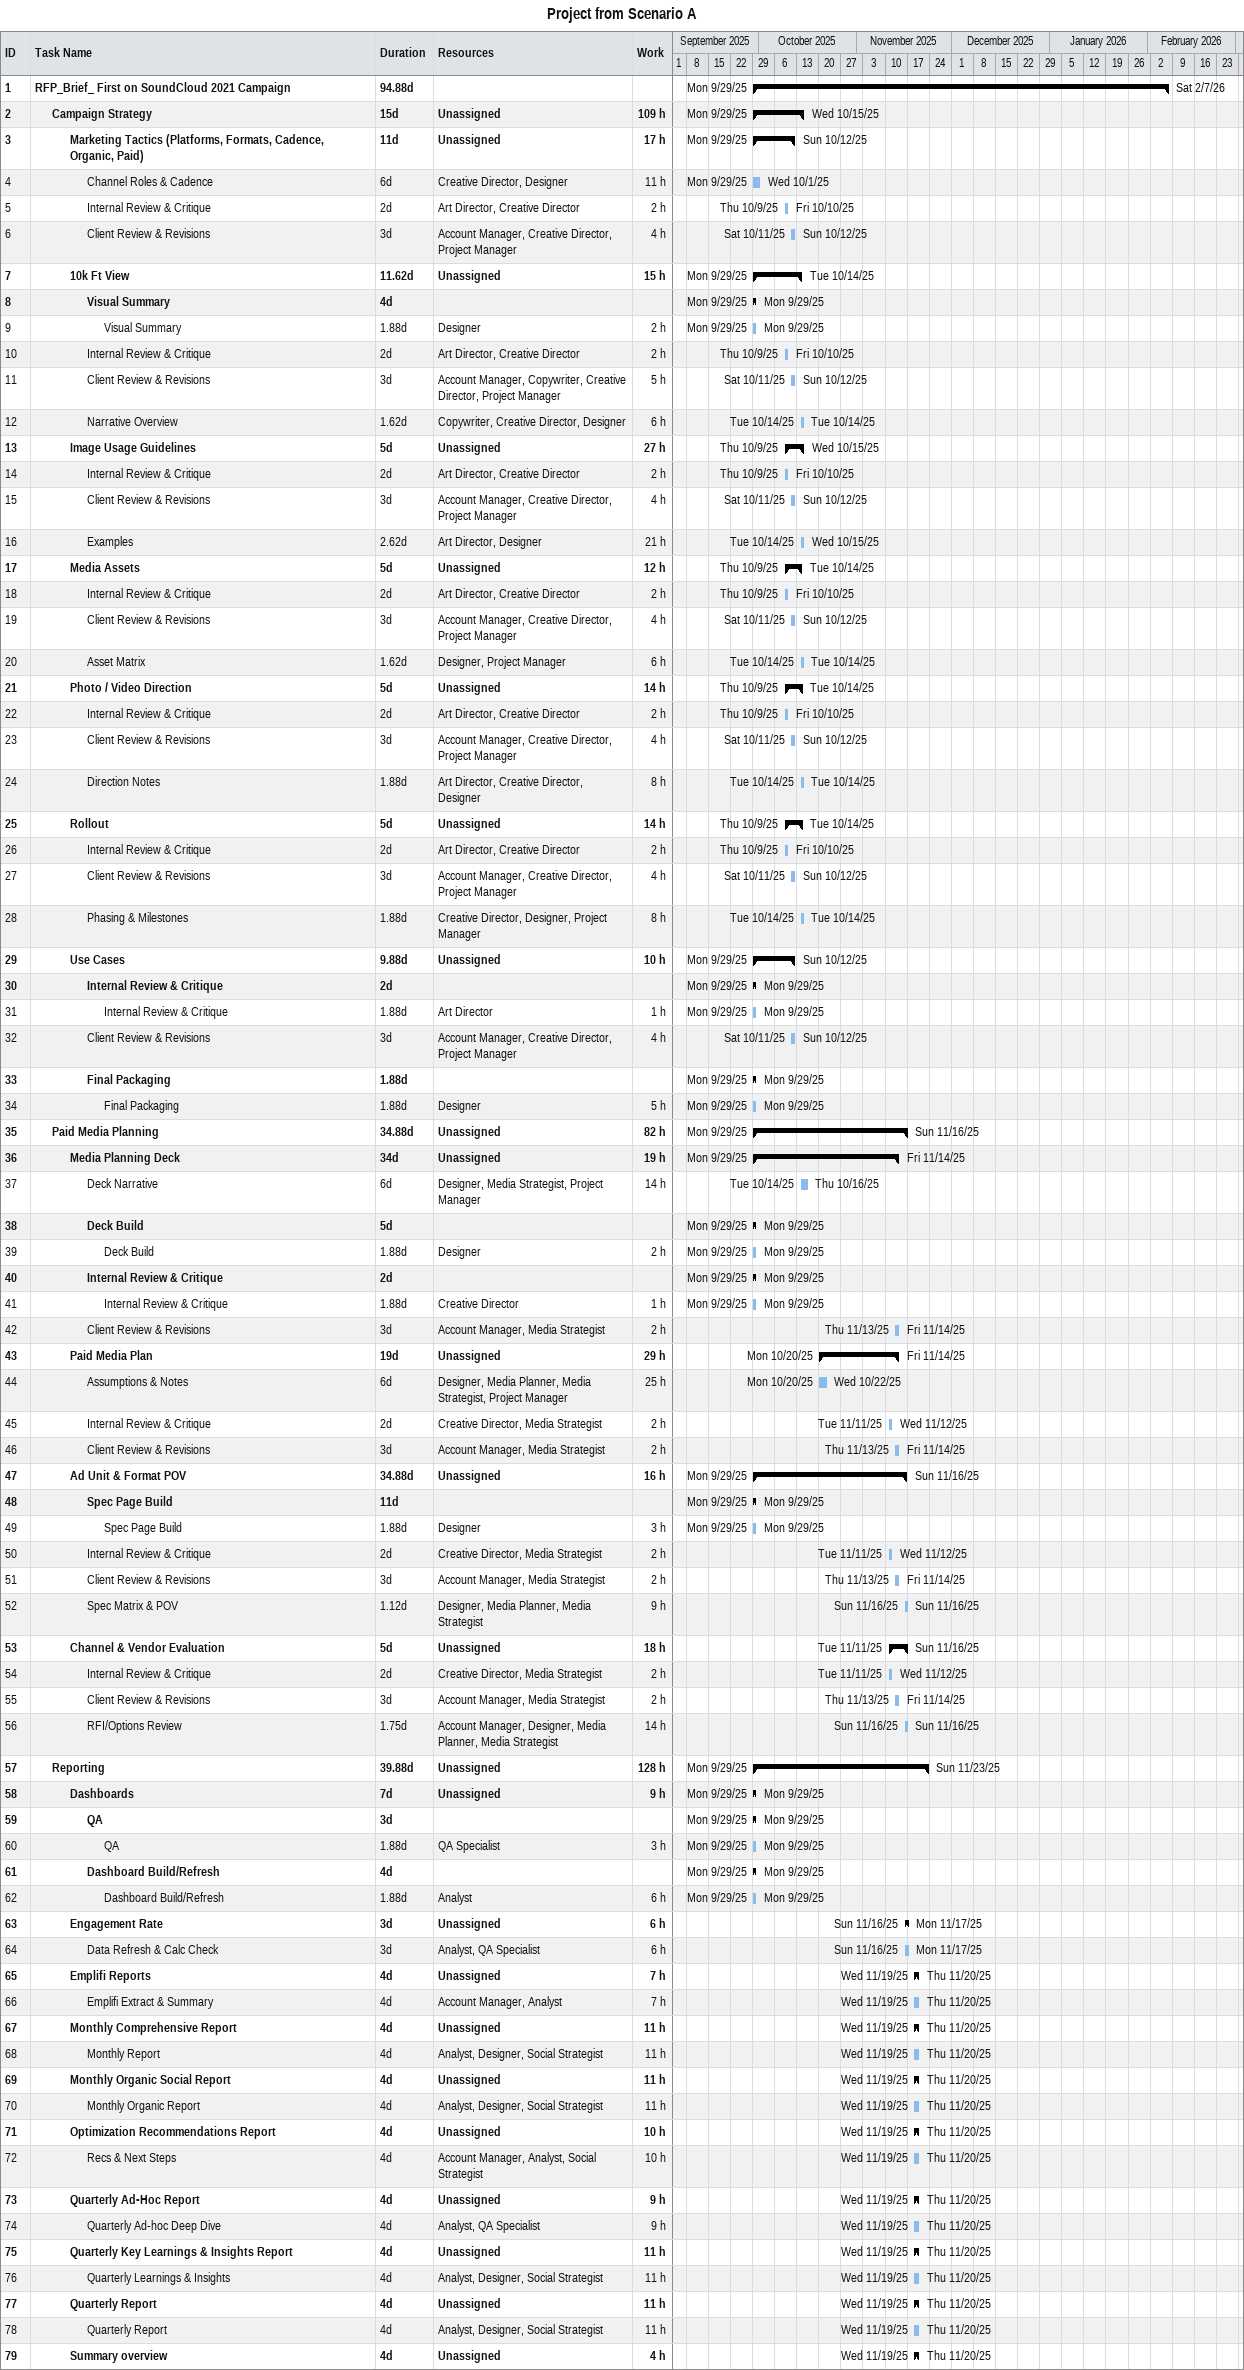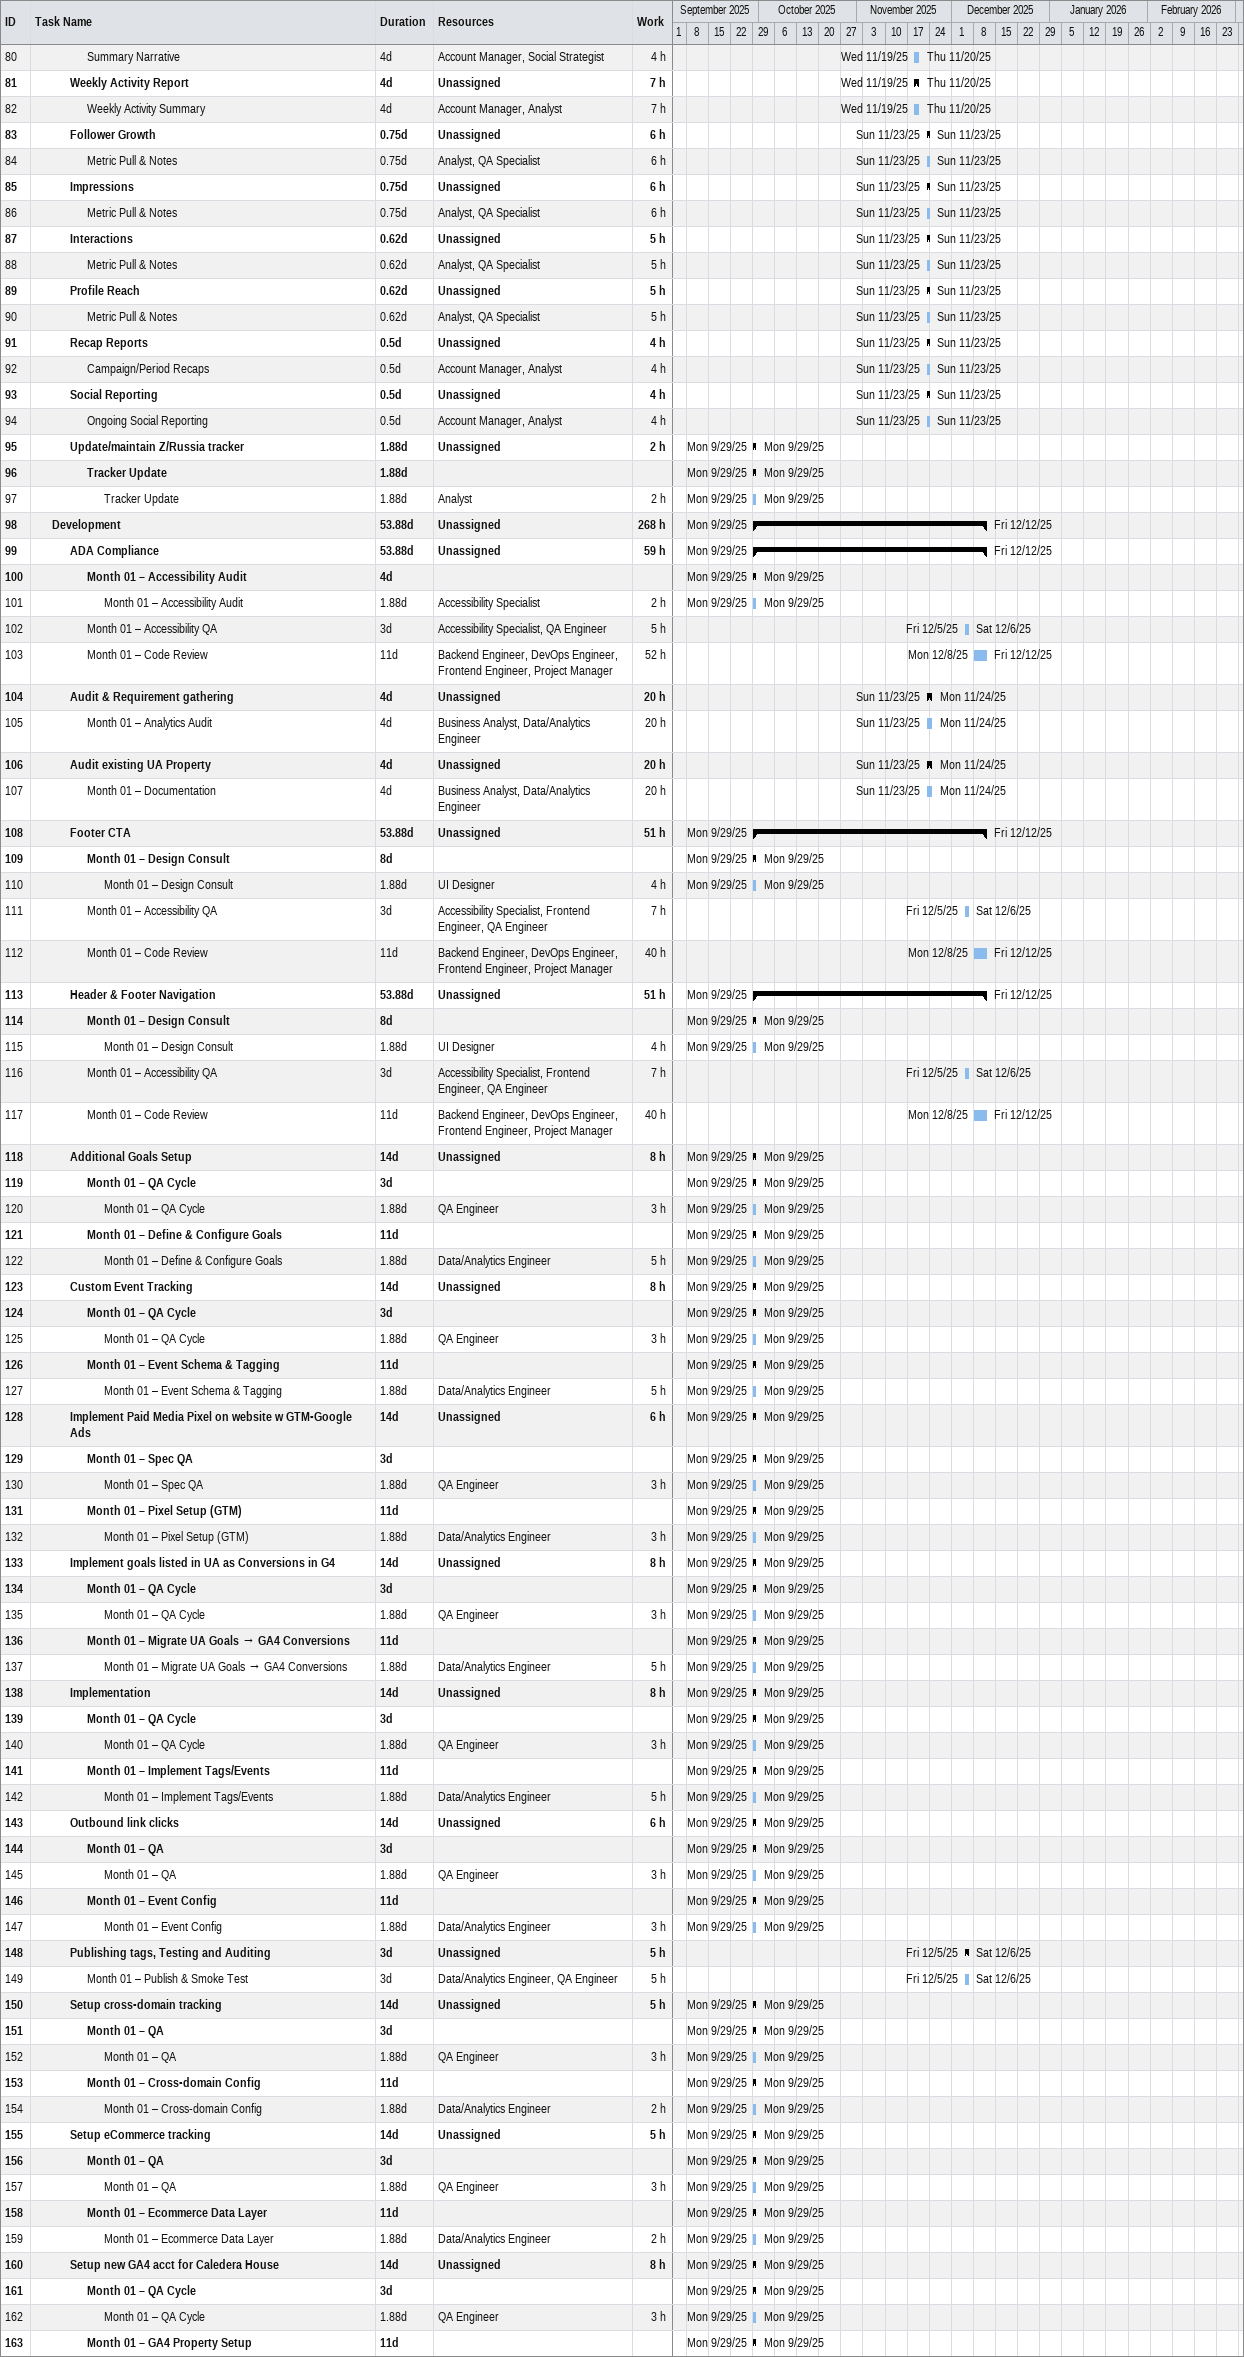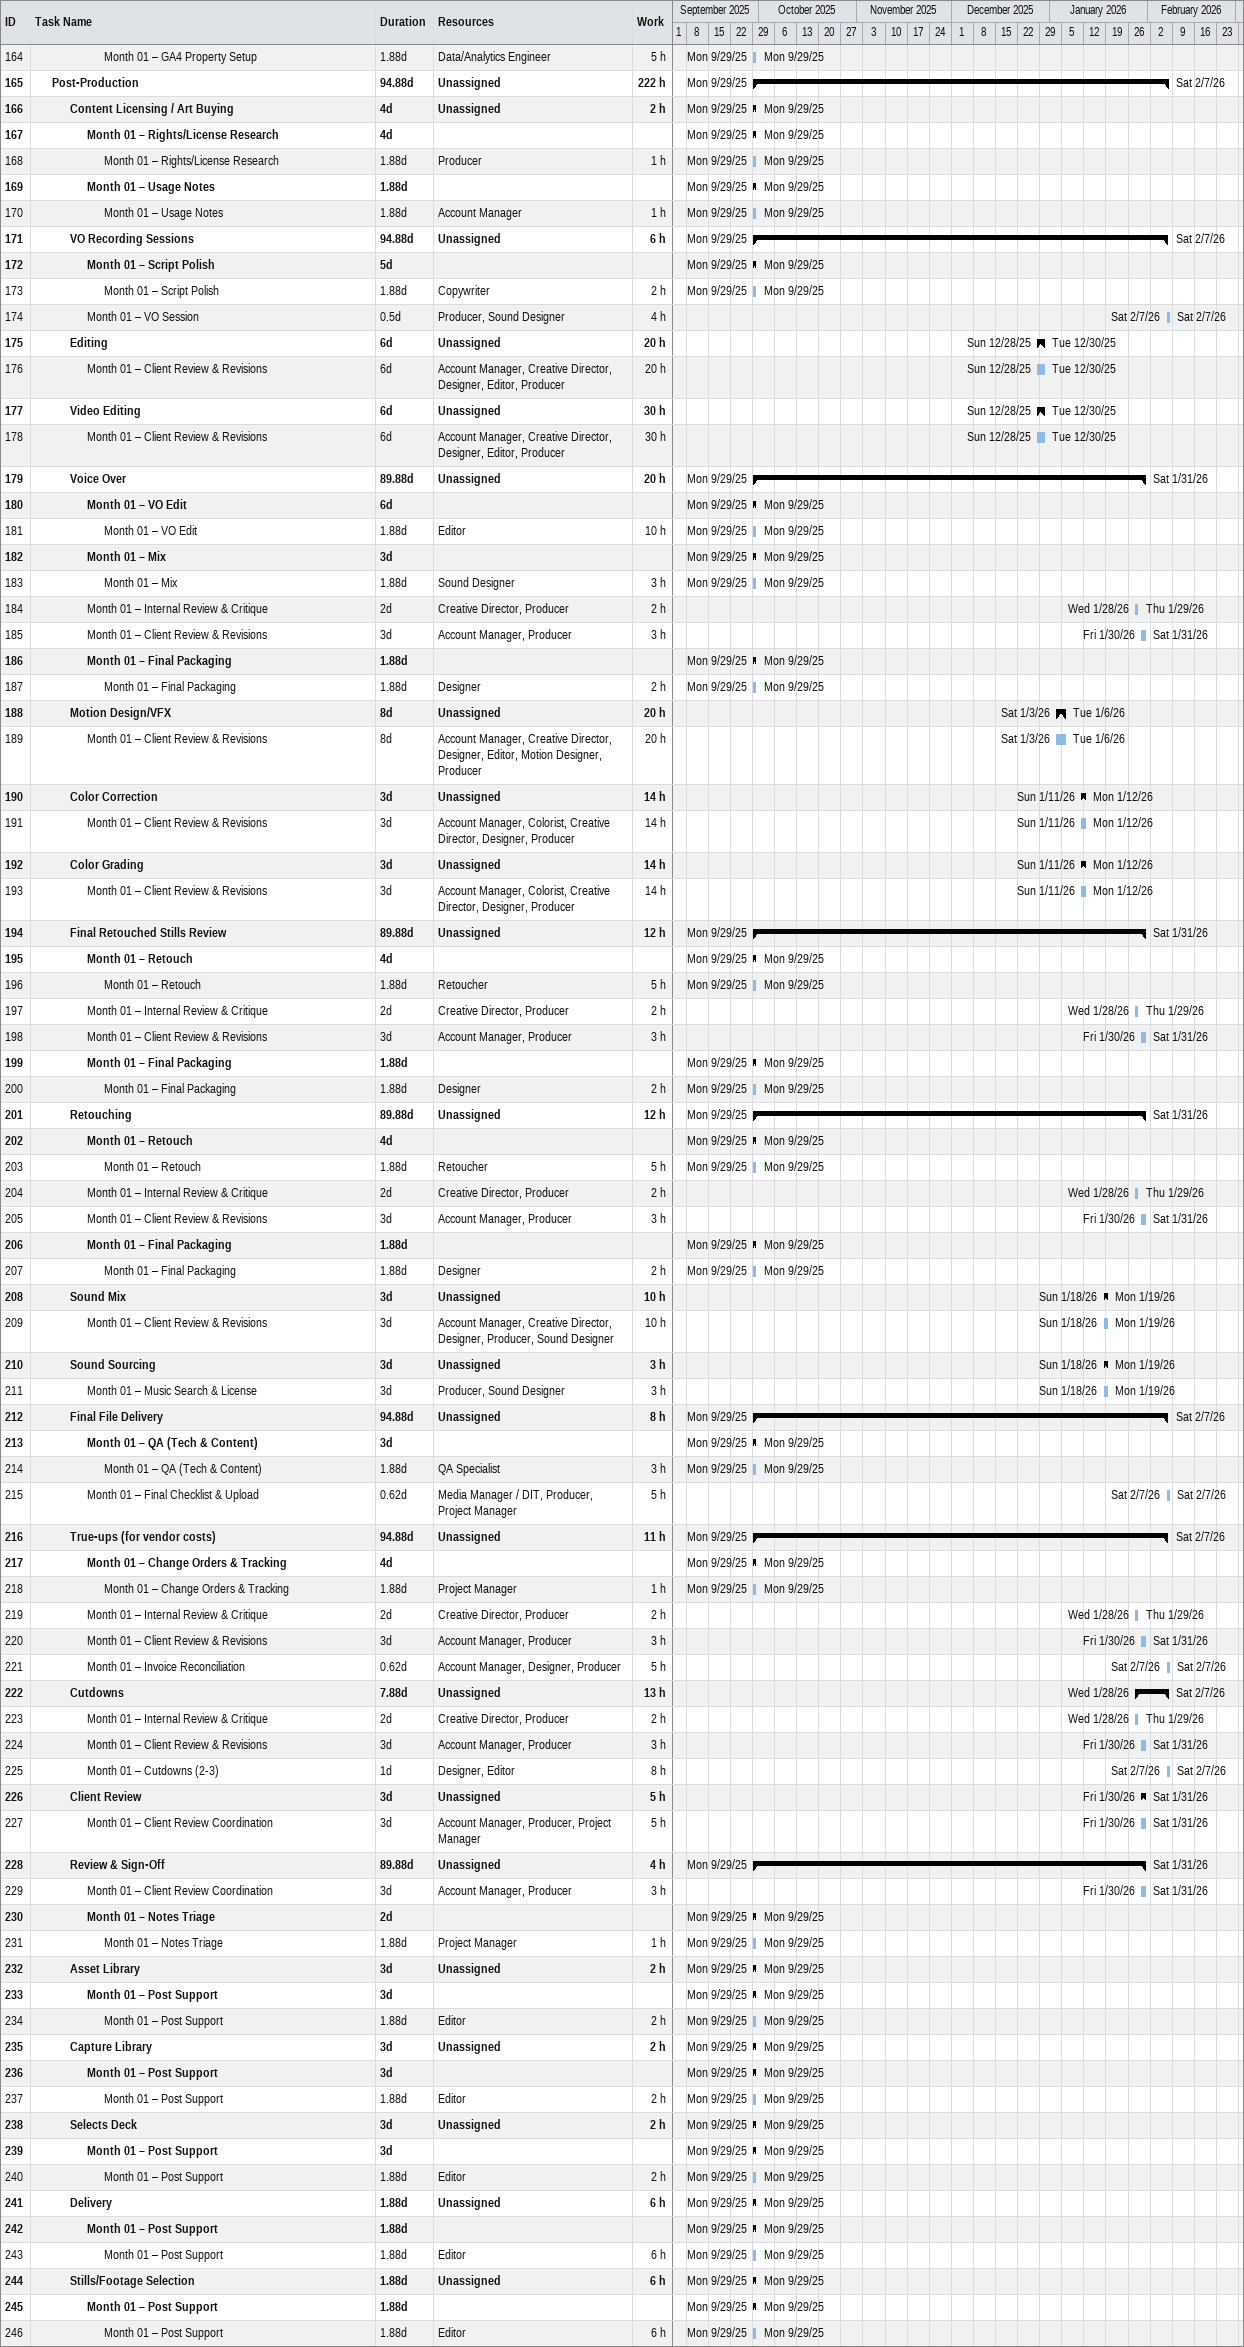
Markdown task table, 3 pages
Project from Scenario A

| ID | Level | Task | Duration | Start | Finish | Resources | Work (h) |
|---|---|---|---|---|---|---|---|
| 1 | 1 | **RFP_Brief_ First on SoundCloud 2021 Campaign** | 94.88d | 2025-09-29 | 2026-02-07 |  |  |
| 2 | 2 | **Campaign Strategy** | 15d | 2025-09-29 | 2025-10-15 | Unassigned | 109 |
| 3 | 3 | **Marketing Tactics (Platforms, Formats, Cadence, Organic, Paid)** | 11d | 2025-09-29 | 2025-10-12 | Unassigned | 17 |
| 4 | 4 | Channel Roles & Cadence | 6d | 2025-09-29 | 2025-10-01 | Creative Director, Designer | 11 |
| 5 | 4 | Internal Review & Critique | 2d | 2025-10-09 | 2025-10-10 | Art Director, Creative Director | 2 |
| 6 | 4 | Client Review & Revisions | 3d | 2025-10-11 | 2025-10-12 | Account Manager, Creative Director, Project Manager | 4 |
| 7 | 3 | **10k Ft View** | 11.62d | 2025-09-29 | 2025-10-14 | Unassigned | 15 |
| 8 | 4 | **Visual Summary** | 4d | 2025-09-29 | 2025-09-29 |  |  |
| 9 | 5 | Visual Summary | 1.88d | 2025-09-29 | 2025-09-29 | Designer | 2 |
| 10 | 4 | Internal Review & Critique | 2d | 2025-10-09 | 2025-10-10 | Art Director, Creative Director | 2 |
| 11 | 4 | Client Review & Revisions | 3d | 2025-10-11 | 2025-10-12 | Account Manager, Copywriter, Creative Director, Project Manager | 5 |
| 12 | 4 | Narrative Overview | 1.62d | 2025-10-14 | 2025-10-14 | Copywriter, Creative Director, Designer | 6 |
| 13 | 3 | **Image Usage Guidelines** | 5d | 2025-10-09 | 2025-10-15 | Unassigned | 27 |
| 14 | 4 | Internal Review & Critique | 2d | 2025-10-09 | 2025-10-10 | Art Director, Creative Director | 2 |
| 15 | 4 | Client Review & Revisions | 3d | 2025-10-11 | 2025-10-12 | Account Manager, Creative Director, Project Manager | 4 |
| 16 | 4 | Examples | 2.62d | 2025-10-14 | 2025-10-15 | Art Director, Designer | 21 |
| 17 | 3 | **Media Assets** | 5d | 2025-10-09 | 2025-10-14 | Unassigned | 12 |
| 18 | 4 | Internal Review & Critique | 2d | 2025-10-09 | 2025-10-10 | Art Director, Creative Director | 2 |
| 19 | 4 | Client Review & Revisions | 3d | 2025-10-11 | 2025-10-12 | Account Manager, Creative Director, Project Manager | 4 |
| 20 | 4 | Asset Matrix | 1.62d | 2025-10-14 | 2025-10-14 | Designer, Project Manager | 6 |
| 21 | 3 | **Photo / Video Direction** | 5d | 2025-10-09 | 2025-10-14 | Unassigned | 14 |
| 22 | 4 | Internal Review & Critique | 2d | 2025-10-09 | 2025-10-10 | Art Director, Creative Director | 2 |
| 23 | 4 | Client Review & Revisions | 3d | 2025-10-11 | 2025-10-12 | Account Manager, Creative Director, Project Manager | 4 |
| 24 | 4 | Direction Notes | 1.88d | 2025-10-14 | 2025-10-14 | Art Director, Creative Director, Designer | 8 |
| 25 | 3 | **Rollout** | 5d | 2025-10-09 | 2025-10-14 | Unassigned | 14 |
| 26 | 4 | Internal Review & Critique | 2d | 2025-10-09 | 2025-10-10 | Art Director, Creative Director | 2 |
| 27 | 4 | Client Review & Revisions | 3d | 2025-10-11 | 2025-10-12 | Account Manager, Creative Director, Project Manager | 4 |
| 28 | 4 | Phasing & Milestones | 1.88d | 2025-10-14 | 2025-10-14 | Creative Director, Designer, Project Manager | 8 |
| 29 | 3 | **Use Cases** | 9.88d | 2025-09-29 | 2025-10-12 | Unassigned | 10 |
| 30 | 4 | **Internal Review & Critique** | 2d | 2025-09-29 | 2025-09-29 |  |  |
| 31 | 5 | Internal Review & Critique | 1.88d | 2025-09-29 | 2025-09-29 | Art Director | 1 |
| 32 | 4 | Client Review & Revisions | 3d | 2025-10-11 | 2025-10-12 | Account Manager, Creative Director, Project Manager | 4 |
| 33 | 4 | **Final Packaging** | 1.88d | 2025-09-29 | 2025-09-29 |  |  |
| 34 | 5 | Final Packaging | 1.88d | 2025-09-29 | 2025-09-29 | Designer | 5 |
| 35 | 2 | **Paid Media Planning** | 34.88d | 2025-09-29 | 2025-11-16 | Unassigned | 82 |
| 36 | 3 | **Media Planning Deck** | 34d | 2025-09-29 | 2025-11-14 | Unassigned | 19 |
| 37 | 4 | Deck Narrative | 6d | 2025-10-14 | 2025-10-16 | Designer, Media Strategist, Project Manager | 14 |
| 38 | 4 | **Deck Build** | 5d | 2025-09-29 | 2025-09-29 |  |  |
| 39 | 5 | Deck Build | 1.88d | 2025-09-29 | 2025-09-29 | Designer | 2 |
| 40 | 4 | **Internal Review & Critique** | 2d | 2025-09-29 | 2025-09-29 |  |  |
| 41 | 5 | Internal Review & Critique | 1.88d | 2025-09-29 | 2025-09-29 | Creative Director | 1 |
| 42 | 4 | Client Review & Revisions | 3d | 2025-11-13 | 2025-11-14 | Account Manager, Media Strategist | 2 |
| 43 | 3 | **Paid Media Plan** | 19d | 2025-10-20 | 2025-11-14 | Unassigned | 29 |
| 44 | 4 | Assumptions & Notes | 6d | 2025-10-20 | 2025-10-22 | Designer, Media Planner, Media Strategist, Project Manager | 25 |
| 45 | 4 | Internal Review & Critique | 2d | 2025-11-11 | 2025-11-12 | Creative Director, Media Strategist | 2 |
| 46 | 4 | Client Review & Revisions | 3d | 2025-11-13 | 2025-11-14 | Account Manager, Media Strategist | 2 |
| 47 | 3 | **Ad Unit & Format POV** | 34.88d | 2025-09-29 | 2025-11-16 | Unassigned | 16 |
| 48 | 4 | **Spec Page Build** | 11d | 2025-09-29 | 2025-09-29 |  |  |
| 49 | 5 | Spec Page Build | 1.88d | 2025-09-29 | 2025-09-29 | Designer | 3 |
| 50 | 4 | Internal Review & Critique | 2d | 2025-11-11 | 2025-11-12 | Creative Director, Media Strategist | 2 |
| 51 | 4 | Client Review & Revisions | 3d | 2025-11-13 | 2025-11-14 | Account Manager, Media Strategist | 2 |
| 52 | 4 | Spec Matrix & POV | 1.12d | 2025-11-16 | 2025-11-16 | Designer, Media Planner, Media Strategist | 9 |
| 53 | 3 | **Channel & Vendor Evaluation** | 5d | 2025-11-11 | 2025-11-16 | Unassigned | 18 |
| 54 | 4 | Internal Review & Critique | 2d | 2025-11-11 | 2025-11-12 | Creative Director, Media Strategist | 2 |
| 55 | 4 | Client Review & Revisions | 3d | 2025-11-13 | 2025-11-14 | Account Manager, Media Strategist | 2 |
| 56 | 4 | RFI/Options Review | 1.75d | 2025-11-16 | 2025-11-16 | Account Manager, Designer, Media Planner, Media Strategist | 14 |
| 57 | 2 | **Reporting** | 39.88d | 2025-09-29 | 2025-11-23 | Unassigned | 128 |
| 58 | 3 | **Dashboards** | 7d | 2025-09-29 | 2025-09-29 | Unassigned | 9 |
| 59 | 4 | **QA** | 3d | 2025-09-29 | 2025-09-29 |  |  |
| 60 | 5 | QA | 1.88d | 2025-09-29 | 2025-09-29 | QA Specialist | 3 |
| 61 | 4 | **Dashboard Build/Refresh** | 4d | 2025-09-29 | 2025-09-29 |  |  |
| 62 | 5 | Dashboard Build/Refresh | 1.88d | 2025-09-29 | 2025-09-29 | Analyst | 6 |
| 63 | 3 | **Engagement Rate** | 3d | 2025-11-16 | 2025-11-17 | Unassigned | 6 |
| 64 | 4 | Data Refresh & Calc Check | 3d | 2025-11-16 | 2025-11-17 | Analyst, QA Specialist | 6 |
| 65 | 3 | **Emplifi Reports** | 4d | 2025-11-19 | 2025-11-20 | Unassigned | 7 |
| 66 | 4 | Emplifi Extract & Summary | 4d | 2025-11-19 | 2025-11-20 | Account Manager, Analyst | 7 |
| 67 | 3 | **Monthly Comprehensive Report** | 4d | 2025-11-19 | 2025-11-20 | Unassigned | 11 |
| 68 | 4 | Monthly Report | 4d | 2025-11-19 | 2025-11-20 | Analyst, Designer, Social Strategist | 11 |
| 69 | 3 | **Monthly Organic Social Report** | 4d | 2025-11-19 | 2025-11-20 | Unassigned | 11 |
| 70 | 4 | Monthly Organic Report | 4d | 2025-11-19 | 2025-11-20 | Analyst, Designer, Social Strategist | 11 |
| 71 | 3 | **Optimization Recommendations Report** | 4d | 2025-11-19 | 2025-11-20 | Unassigned | 10 |
| 72 | 4 | Recs & Next Steps | 4d | 2025-11-19 | 2025-11-20 | Account Manager, Analyst, Social Strategist | 10 |
| 73 | 3 | **Quarterly Ad-Hoc Report** | 4d | 2025-11-19 | 2025-11-20 | Unassigned | 9 |
| 74 | 4 | Quarterly Ad-hoc Deep Dive | 4d | 2025-11-19 | 2025-11-20 | Analyst, QA Specialist | 9 |
| 75 | 3 | **Quarterly Key Learnings & Insights Report** | 4d | 2025-11-19 | 2025-11-20 | Unassigned | 11 |
| 76 | 4 | Quarterly Learnings & Insights | 4d | 2025-11-19 | 2025-11-20 | Analyst, Designer, Social Strategist | 11 |
| 77 | 3 | **Quarterly Report** | 4d | 2025-11-19 | 2025-11-20 | Unassigned | 11 |
| 78 | 4 | Quarterly Report | 4d | 2025-11-19 | 2025-11-20 | Analyst, Designer, Social Strategist | 11 |
| 79 | 3 | **Summary overview** | 4d | 2025-11-19 | 2025-11-20 | Unassigned | 4 |
| 80 | 4 | Summary Narrative | 4d | 2025-11-19 | 2025-11-20 | Account Manager, Social Strategist | 4 |
| 81 | 3 | **Weekly Activity Report** | 4d | 2025-11-19 | 2025-11-20 | Unassigned | 7 |
| 82 | 4 | Weekly Activity Summary | 4d | 2025-11-19 | 2025-11-20 | Account Manager, Analyst | 7 |
| 83 | 3 | **Follower Growth** | 0.75d | 2025-11-23 | 2025-11-23 | Unassigned | 6 |
| 84 | 4 | Metric Pull & Notes | 0.75d | 2025-11-23 | 2025-11-23 | Analyst, QA Specialist | 6 |
| 85 | 3 | **Impressions** | 0.75d | 2025-11-23 | 2025-11-23 | Unassigned | 6 |
| 86 | 4 | Metric Pull & Notes | 0.75d | 2025-11-23 | 2025-11-23 | Analyst, QA Specialist | 6 |
| 87 | 3 | **Interactions** | 0.62d | 2025-11-23 | 2025-11-23 | Unassigned | 5 |
| 88 | 4 | Metric Pull & Notes | 0.62d | 2025-11-23 | 2025-11-23 | Analyst, QA Specialist | 5 |
| 89 | 3 | **Profile Reach** | 0.62d | 2025-11-23 | 2025-11-23 | Unassigned | 5 |
| 90 | 4 | Metric Pull & Notes | 0.62d | 2025-11-23 | 2025-11-23 | Analyst, QA Specialist | 5 |
| 91 | 3 | **Recap Reports** | 0.5d | 2025-11-23 | 2025-11-23 | Unassigned | 4 |
| 92 | 4 | Campaign/Period Recaps | 0.5d | 2025-11-23 | 2025-11-23 | Account Manager, Analyst | 4 |
| 93 | 3 | **Social Reporting** | 0.5d | 2025-11-23 | 2025-11-23 | Unassigned | 4 |
| 94 | 4 | Ongoing Social Reporting | 0.5d | 2025-11-23 | 2025-11-23 | Account Manager, Analyst | 4 |
| 95 | 3 | **Update/maintain Z/Russia tracker** | 1.88d | 2025-09-29 | 2025-09-29 | Unassigned | 2 |
| 96 | 4 | **Tracker Update** | 1.88d | 2025-09-29 | 2025-09-29 |  |  |
| 97 | 5 | Tracker Update | 1.88d | 2025-09-29 | 2025-09-29 | Analyst | 2 |
| 98 | 2 | **Development** | 53.88d | 2025-09-29 | 2025-12-12 | Unassigned | 268 |
| 99 | 3 | **ADA Compliance** | 53.88d | 2025-09-29 | 2025-12-12 | Unassigned | 59 |
| 100 | 4 | **Month 01 – Accessibility Audit** | 4d | 2025-09-29 | 2025-09-29 |  |  |
| 101 | 5 | Month 01 – Accessibility Audit | 1.88d | 2025-09-29 | 2025-09-29 | Accessibility Specialist | 2 |
| 102 | 4 | Month 01 – Accessibility QA | 3d | 2025-12-05 | 2025-12-06 | Accessibility Specialist, QA Engineer | 5 |
| 103 | 4 | Month 01 – Code Review | 11d | 2025-12-08 | 2025-12-12 | Backend Engineer, DevOps Engineer, Frontend Engineer, Project Manager | 52 |
| 104 | 3 | **Audit & Requirement gathering** | 4d | 2025-11-23 | 2025-11-24 | Unassigned | 20 |
| 105 | 4 | Month 01 – Analytics Audit | 4d | 2025-11-23 | 2025-11-24 | Business Analyst, Data/Analytics Engineer | 20 |
| 106 | 3 | **Audit existing UA Property** | 4d | 2025-11-23 | 2025-11-24 | Unassigned | 20 |
| 107 | 4 | Month 01 – Documentation | 4d | 2025-11-23 | 2025-11-24 | Business Analyst, Data/Analytics Engineer | 20 |
| 108 | 3 | **Footer CTA** | 53.88d | 2025-09-29 | 2025-12-12 | Unassigned | 51 |
| 109 | 4 | **Month 01 – Design Consult** | 8d | 2025-09-29 | 2025-09-29 |  |  |
| 110 | 5 | Month 01 – Design Consult | 1.88d | 2025-09-29 | 2025-09-29 | UI Designer | 4 |
| 111 | 4 | Month 01 – Accessibility QA | 3d | 2025-12-05 | 2025-12-06 | Accessibility Specialist, Frontend Engineer, QA Engineer | 7 |
| 112 | 4 | Month 01 – Code Review | 11d | 2025-12-08 | 2025-12-12 | Backend Engineer, DevOps Engineer, Frontend Engineer, Project Manager | 40 |
| 113 | 3 | **Header & Footer Navigation** | 53.88d | 2025-09-29 | 2025-12-12 | Unassigned | 51 |
| 114 | 4 | **Month 01 – Design Consult** | 8d | 2025-09-29 | 2025-09-29 |  |  |
| 115 | 5 | Month 01 – Design Consult | 1.88d | 2025-09-29 | 2025-09-29 | UI Designer | 4 |
| 116 | 4 | Month 01 – Accessibility QA | 3d | 2025-12-05 | 2025-12-06 | Accessibility Specialist, Frontend Engineer, QA Engineer | 7 |
| 117 | 4 | Month 01 – Code Review | 11d | 2025-12-08 | 2025-12-12 | Backend Engineer, DevOps Engineer, Frontend Engineer, Project Manager | 40 |
| 118 | 3 | **Additional Goals Setup** | 14d | 2025-09-29 | 2025-09-29 | Unassigned | 8 |
| 119 | 4 | **Month 01 – QA Cycle** | 3d | 2025-09-29 | 2025-09-29 |  |  |
| 120 | 5 | Month 01 – QA Cycle | 1.88d | 2025-09-29 | 2025-09-29 | QA Engineer | 3 |
| 121 | 4 | **Month 01 – Define & Configure Goals** | 11d | 2025-09-29 | 2025-09-29 |  |  |
| 122 | 5 | Month 01 – Define & Configure Goals | 1.88d | 2025-09-29 | 2025-09-29 | Data/Analytics Engineer | 5 |
| 123 | 3 | **Custom Event Tracking** | 14d | 2025-09-29 | 2025-09-29 | Unassigned | 8 |
| 124 | 4 | **Month 01 – QA Cycle** | 3d | 2025-09-29 | 2025-09-29 |  |  |
| 125 | 5 | Month 01 – QA Cycle | 1.88d | 2025-09-29 | 2025-09-29 | QA Engineer | 3 |
| 126 | 4 | **Month 01 – Event Schema & Tagging** | 11d | 2025-09-29 | 2025-09-29 |  |  |
| 127 | 5 | Month 01 – Event Schema & Tagging | 1.88d | 2025-09-29 | 2025-09-29 | Data/Analytics Engineer | 5 |
| 128 | 3 | **Implement Paid Media Pixel on website w GTM-Google Ads** | 14d | 2025-09-29 | 2025-09-29 | Unassigned | 6 |
| 129 | 4 | **Month 01 – Spec QA** | 3d | 2025-09-29 | 2025-09-29 |  |  |
| 130 | 5 | Month 01 – Spec QA | 1.88d | 2025-09-29 | 2025-09-29 | QA Engineer | 3 |
| 131 | 4 | **Month 01 – Pixel Setup (GTM)** | 11d | 2025-09-29 | 2025-09-29 |  |  |
| 132 | 5 | Month 01 – Pixel Setup (GTM) | 1.88d | 2025-09-29 | 2025-09-29 | Data/Analytics Engineer | 3 |
| 133 | 3 | **Implement goals listed in UA as Conversions in G4** | 14d | 2025-09-29 | 2025-09-29 | Unassigned | 8 |
| 134 | 4 | **Month 01 – QA Cycle** | 3d | 2025-09-29 | 2025-09-29 |  |  |
| 135 | 5 | Month 01 – QA Cycle | 1.88d | 2025-09-29 | 2025-09-29 | QA Engineer | 3 |
| 136 | 4 | **Month 01 – Migrate UA Goals → GA4 Conversions** | 11d | 2025-09-29 | 2025-09-29 |  |  |
| 137 | 5 | Month 01 – Migrate UA Goals → GA4 Conversions | 1.88d | 2025-09-29 | 2025-09-29 | Data/Analytics Engineer | 5 |
| 138 | 3 | **Implementation** | 14d | 2025-09-29 | 2025-09-29 | Unassigned | 8 |
| 139 | 4 | **Month 01 – QA Cycle** | 3d | 2025-09-29 | 2025-09-29 |  |  |
| 140 | 5 | Month 01 – QA Cycle | 1.88d | 2025-09-29 | 2025-09-29 | QA Engineer | 3 |
| 141 | 4 | **Month 01 – Implement Tags/Events** | 11d | 2025-09-29 | 2025-09-29 |  |  |
| 142 | 5 | Month 01 – Implement Tags/Events | 1.88d | 2025-09-29 | 2025-09-29 | Data/Analytics Engineer | 5 |
| 143 | 3 | **Outbound link clicks** | 14d | 2025-09-29 | 2025-09-29 | Unassigned | 6 |
| 144 | 4 | **Month 01 – QA** | 3d | 2025-09-29 | 2025-09-29 |  |  |
| 145 | 5 | Month 01 – QA | 1.88d | 2025-09-29 | 2025-09-29 | QA Engineer | 3 |
| 146 | 4 | **Month 01 – Event Config** | 11d | 2025-09-29 | 2025-09-29 |  |  |
| 147 | 5 | Month 01 – Event Config | 1.88d | 2025-09-29 | 2025-09-29 | Data/Analytics Engineer | 3 |
| 148 | 3 | **Publishing tags, Testing and Auditing** | 3d | 2025-12-05 | 2025-12-06 | Unassigned | 5 |
| 149 | 4 | Month 01 – Publish & Smoke Test | 3d | 2025-12-05 | 2025-12-06 | Data/Analytics Engineer, QA Engineer | 5 |
| 150 | 3 | **Setup cross-domain tracking** | 14d | 2025-09-29 | 2025-09-29 | Unassigned | 5 |
| 151 | 4 | **Month 01 – QA** | 3d | 2025-09-29 | 2025-09-29 |  |  |
| 152 | 5 | Month 01 – QA | 1.88d | 2025-09-29 | 2025-09-29 | QA Engineer | 3 |
| 153 | 4 | **Month 01 – Cross-domain Config** | 11d | 2025-09-29 | 2025-09-29 |  |  |
| 154 | 5 | Month 01 – Cross-domain Config | 1.88d | 2025-09-29 | 2025-09-29 | Data/Analytics Engineer | 2 |
| 155 | 3 | **Setup eCommerce tracking** | 14d | 2025-09-29 | 2025-09-29 | Unassigned | 5 |
| 156 | 4 | **Month 01 – QA** | 3d | 2025-09-29 | 2025-09-29 |  |  |
| 157 | 5 | Month 01 – QA | 1.88d | 2025-09-29 | 2025-09-29 | QA Engineer | 3 |
| 158 | 4 | **Month 01 – Ecommerce Data Layer** | 11d | 2025-09-29 | 2025-09-29 |  |  |
| 159 | 5 | Month 01 – Ecommerce Data Layer | 1.88d | 2025-09-29 | 2025-09-29 | Data/Analytics Engineer | 2 |
| 160 | 3 | **Setup new GA4 acct for Caledera House** | 14d | 2025-09-29 | 2025-09-29 | Unassigned | 8 |
| 161 | 4 | **Month 01 – QA Cycle** | 3d | 2025-09-29 | 2025-09-29 |  |  |
| 162 | 5 | Month 01 – QA Cycle | 1.88d | 2025-09-29 | 2025-09-29 | QA Engineer | 3 |
| 163 | 4 | **Month 01 – GA4 Property Setup** | 11d | 2025-09-29 | 2025-09-29 |  |  |
| 164 | 5 | Month 01 – GA4 Property Setup | 1.88d | 2025-09-29 | 2025-09-29 | Data/Analytics Engineer | 5 |
| 165 | 2 | **Post-Production** | 94.88d | 2025-09-29 | 2026-02-07 | Unassigned | 222 |
| 166 | 3 | **Content Licensing / Art Buying** | 4d | 2025-09-29 | 2025-09-29 | Unassigned | 2 |
| 167 | 4 | **Month 01 – Rights/License Research** | 4d | 2025-09-29 | 2025-09-29 |  |  |
| 168 | 5 | Month 01 – Rights/License Research | 1.88d | 2025-09-29 | 2025-09-29 | Producer | 1 |
| 169 | 4 | **Month 01 – Usage Notes** | 1.88d | 2025-09-29 | 2025-09-29 |  |  |
| 170 | 5 | Month 01 – Usage Notes | 1.88d | 2025-09-29 | 2025-09-29 | Account Manager | 1 |
| 171 | 3 | **VO Recording Sessions** | 94.88d | 2025-09-29 | 2026-02-07 | Unassigned | 6 |
| 172 | 4 | **Month 01 – Script Polish** | 5d | 2025-09-29 | 2025-09-29 |  |  |
| 173 | 5 | Month 01 – Script Polish | 1.88d | 2025-09-29 | 2025-09-29 | Copywriter | 2 |
| 174 | 4 | Month 01 – VO Session | 0.5d | 2026-02-07 | 2026-02-07 | Producer, Sound Designer | 4 |
| 175 | 3 | **Editing** | 6d | 2025-12-28 | 2025-12-30 | Unassigned | 20 |
| 176 | 4 | Month 01 – Client Review & Revisions | 6d | 2025-12-28 | 2025-12-30 | Account Manager, Creative Director, Designer, Editor, Producer | 20 |
| 177 | 3 | **Video Editing** | 6d | 2025-12-28 | 2025-12-30 | Unassigned | 30 |
| 178 | 4 | Month 01 – Client Review & Revisions | 6d | 2025-12-28 | 2025-12-30 | Account Manager, Creative Director, Designer, Editor, Producer | 30 |
| 179 | 3 | **Voice Over** | 89.88d | 2025-09-29 | 2026-01-31 | Unassigned | 20 |
| 180 | 4 | **Month 01 – VO Edit** | 6d | 2025-09-29 | 2025-09-29 |  |  |
| 181 | 5 | Month 01 – VO Edit | 1.88d | 2025-09-29 | 2025-09-29 | Editor | 10 |
| 182 | 4 | **Month 01 – Mix** | 3d | 2025-09-29 | 2025-09-29 |  |  |
| 183 | 5 | Month 01 – Mix | 1.88d | 2025-09-29 | 2025-09-29 | Sound Designer | 3 |
| 184 | 4 | Month 01 – Internal Review & Critique | 2d | 2026-01-28 | 2026-01-29 | Creative Director, Producer | 2 |
| 185 | 4 | Month 01 – Client Review & Revisions | 3d | 2026-01-30 | 2026-01-31 | Account Manager, Producer | 3 |
| 186 | 4 | **Month 01 – Final Packaging** | 1.88d | 2025-09-29 | 2025-09-29 |  |  |
| 187 | 5 | Month 01 – Final Packaging | 1.88d | 2025-09-29 | 2025-09-29 | Designer | 2 |
| 188 | 3 | **Motion Design/VFX** | 8d | 2026-01-03 | 2026-01-06 | Unassigned | 20 |
| 189 | 4 | Month 01 – Client Review & Revisions | 8d | 2026-01-03 | 2026-01-06 | Account Manager, Creative Director, Designer, Editor, Motion Designer, Producer | 20 |
| 190 | 3 | **Color Correction** | 3d | 2026-01-11 | 2026-01-12 | Unassigned | 14 |
| 191 | 4 | Month 01 – Client Review & Revisions | 3d | 2026-01-11 | 2026-01-12 | Account Manager, Colorist, Creative Director, Designer, Producer | 14 |
| 192 | 3 | **Color Grading** | 3d | 2026-01-11 | 2026-01-12 | Unassigned | 14 |
| 193 | 4 | Month 01 – Client Review & Revisions | 3d | 2026-01-11 | 2026-01-12 | Account Manager, Colorist, Creative Director, Designer, Producer | 14 |
| 194 | 3 | **Final Retouched Stills Review** | 89.88d | 2025-09-29 | 2026-01-31 | Unassigned | 12 |
| 195 | 4 | **Month 01 – Retouch** | 4d | 2025-09-29 | 2025-09-29 |  |  |
| 196 | 5 | Month 01 – Retouch | 1.88d | 2025-09-29 | 2025-09-29 | Retoucher | 5 |
| 197 | 4 | Month 01 – Internal Review & Critique | 2d | 2026-01-28 | 2026-01-29 | Creative Director, Producer | 2 |
| 198 | 4 | Month 01 – Client Review & Revisions | 3d | 2026-01-30 | 2026-01-31 | Account Manager, Producer | 3 |
| 199 | 4 | **Month 01 – Final Packaging** | 1.88d | 2025-09-29 | 2025-09-29 |  |  |
| 200 | 5 | Month 01 – Final Packaging | 1.88d | 2025-09-29 | 2025-09-29 | Designer | 2 |
| 201 | 3 | **Retouching** | 89.88d | 2025-09-29 | 2026-01-31 | Unassigned | 12 |
| 202 | 4 | **Month 01 – Retouch** | 4d | 2025-09-29 | 2025-09-29 |  |  |
| 203 | 5 | Month 01 – Retouch | 1.88d | 2025-09-29 | 2025-09-29 | Retoucher | 5 |
| 204 | 4 | Month 01 – Internal Review & Critique | 2d | 2026-01-28 | 2026-01-29 | Creative Director, Producer | 2 |
| 205 | 4 | Month 01 – Client Review & Revisions | 3d | 2026-01-30 | 2026-01-31 | Account Manager, Producer | 3 |
| 206 | 4 | **Month 01 – Final Packaging** | 1.88d | 2025-09-29 | 2025-09-29 |  |  |
| 207 | 5 | Month 01 – Final Packaging | 1.88d | 2025-09-29 | 2025-09-29 | Designer | 2 |
| 208 | 3 | **Sound Mix** | 3d | 2026-01-18 | 2026-01-19 | Unassigned | 10 |
| 209 | 4 | Month 01 – Client Review & Revisions | 3d | 2026-01-18 | 2026-01-19 | Account Manager, Creative Director, Designer, Producer, Sound Designer | 10 |
| 210 | 3 | **Sound Sourcing** | 3d | 2026-01-18 | 2026-01-19 | Unassigned | 3 |
| 211 | 4 | Month 01 – Music Search & License | 3d | 2026-01-18 | 2026-01-19 | Producer, Sound Designer | 3 |
| 212 | 3 | **Final File Delivery** | 94.88d | 2025-09-29 | 2026-02-07 | Unassigned | 8 |
| 213 | 4 | **Month 01 – QA (Tech & Content)** | 3d | 2025-09-29 | 2025-09-29 |  |  |
| 214 | 5 | Month 01 – QA (Tech & Content) | 1.88d | 2025-09-29 | 2025-09-29 | QA Specialist | 3 |
| 215 | 4 | Month 01 – Final Checklist & Upload | 0.62d | 2026-02-07 | 2026-02-07 | Media Manager / DIT, Producer, Project Manager | 5 |
| 216 | 3 | **True-ups (for vendor costs)** | 94.88d | 2025-09-29 | 2026-02-07 | Unassigned | 11 |
| 217 | 4 | **Month 01 – Change Orders & Tracking** | 4d | 2025-09-29 | 2025-09-29 |  |  |
| 218 | 5 | Month 01 – Change Orders & Tracking | 1.88d | 2025-09-29 | 2025-09-29 | Project Manager | 1 |
| 219 | 4 | Month 01 – Internal Review & Critique | 2d | 2026-01-28 | 2026-01-29 | Creative Director, Producer | 2 |
| 220 | 4 | Month 01 – Client Review & Revisions | 3d | 2026-01-30 | 2026-01-31 | Account Manager, Producer | 3 |
| 221 | 4 | Month 01 – Invoice Reconciliation | 0.62d | 2026-02-07 | 2026-02-07 | Account Manager, Designer, Producer | 5 |
| 222 | 3 | **Cutdowns** | 7.88d | 2026-01-28 | 2026-02-07 | Unassigned | 13 |
| 223 | 4 | Month 01 – Internal Review & Critique | 2d | 2026-01-28 | 2026-01-29 | Creative Director, Producer | 2 |
| 224 | 4 | Month 01 – Client Review & Revisions | 3d | 2026-01-30 | 2026-01-31 | Account Manager, Producer | 3 |
| 225 | 4 | Month 01 – Cutdowns (2-3) | 1d | 2026-02-07 | 2026-02-07 | Designer, Editor | 8 |
| 226 | 3 | **Client Review** | 3d | 2026-01-30 | 2026-01-31 | Unassigned | 5 |
| 227 | 4 | Month 01 – Client Review Coordination | 3d | 2026-01-30 | 2026-01-31 | Account Manager, Producer, Project Manager | 5 |
| 228 | 3 | **Review & Sign-Off** | 89.88d | 2025-09-29 | 2026-01-31 | Unassigned | 4 |
| 229 | 4 | Month 01 – Client Review Coordination | 3d | 2026-01-30 | 2026-01-31 | Account Manager, Producer | 3 |
| 230 | 4 | **Month 01 – Notes Triage** | 2d | 2025-09-29 | 2025-09-29 |  |  |
| 231 | 5 | Month 01 – Notes Triage | 1.88d | 2025-09-29 | 2025-09-29 | Project Manager | 1 |
| 232 | 3 | **Asset Library** | 3d | 2025-09-29 | 2025-09-29 | Unassigned | 2 |
| 233 | 4 | **Month 01 – Post Support** | 3d | 2025-09-29 | 2025-09-29 |  |  |
| 234 | 5 | Month 01 – Post Support | 1.88d | 2025-09-29 | 2025-09-29 | Editor | 2 |
| 235 | 3 | **Capture Library** | 3d | 2025-09-29 | 2025-09-29 | Unassigned | 2 |
| 236 | 4 | **Month 01 – Post Support** | 3d | 2025-09-29 | 2025-09-29 |  |  |
| 237 | 5 | Month 01 – Post Support | 1.88d | 2025-09-29 | 2025-09-29 | Editor | 2 |
| 238 | 3 | **Selects Deck** | 3d | 2025-09-29 | 2025-09-29 | Unassigned | 2 |
| 239 | 4 | **Month 01 – Post Support** | 3d | 2025-09-29 | 2025-09-29 |  |  |
| 240 | 5 | Month 01 – Post Support | 1.88d | 2025-09-29 | 2025-09-29 | Editor | 2 |
| 241 | 3 | **Delivery** | 1.88d | 2025-09-29 | 2025-09-29 | Unassigned | 6 |
| 242 | 4 | **Month 01 – Post Support** | 1.88d | 2025-09-29 | 2025-09-29 |  |  |
| 243 | 5 | Month 01 – Post Support | 1.88d | 2025-09-29 | 2025-09-29 | Editor | 6 |
| 244 | 3 | **Stills/Footage Selection** | 1.88d | 2025-09-29 | 2025-09-29 | Unassigned | 6 |
| 245 | 4 | **Month 01 – Post Support** | 1.88d | 2025-09-29 | 2025-09-29 |  |  |
| 246 | 5 | Month 01 – Post Support | 1.88d | 2025-09-29 | 2025-09-29 | Editor | 6 |
